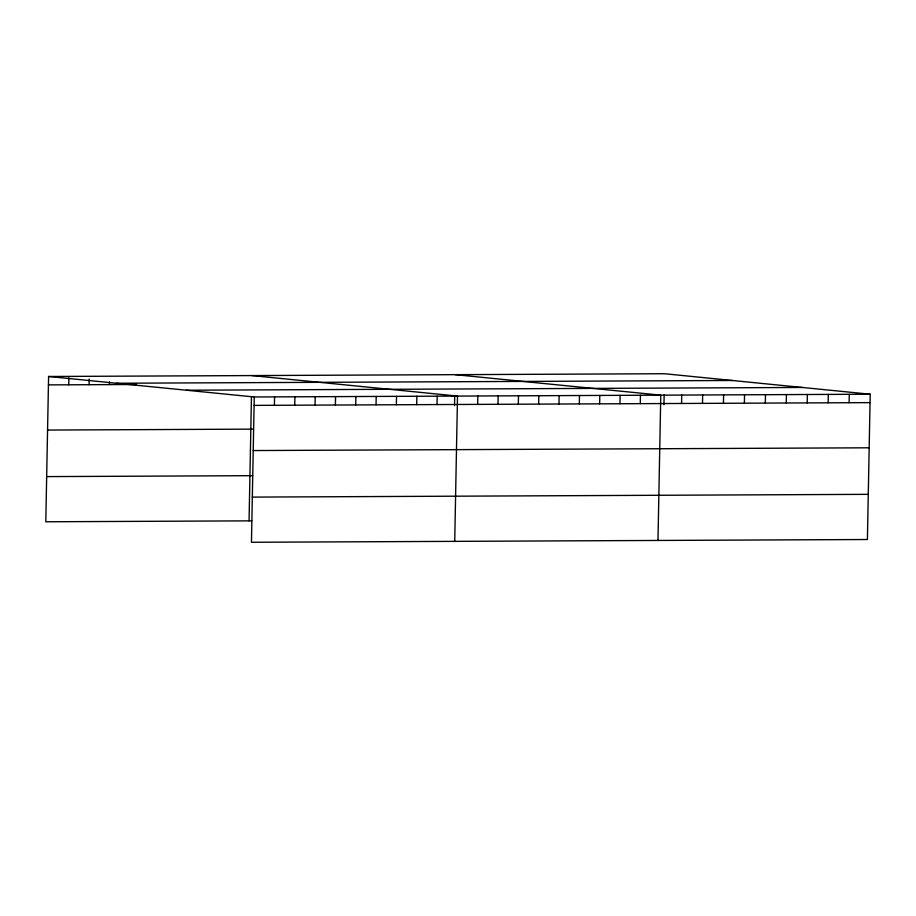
<?xml version="1.0" encoding="UTF-8"?>
<svg xmlns="http://www.w3.org/2000/svg" width="916" height="916" viewBox="0 0 916 916"><rect width="100%" height="100%" fill="white"/><g stroke="black" fill="none" stroke-linecap="round" stroke-linejoin="round"><path stroke-width="1.37" d="M48.594 376.487L254.247 396.983L251.453 542.272L867.406 539.513L870.2 394.224L664.547 373.728L48.594 376.487L45.8 521.776L251.774 520.849M68.757 384.8L68.895 377.793M89.081 384.709L89.184 379.098M109.405 384.617L109.462 381.812M249.06 520.861L251.453 396.685M274.411 405.296L274.571 396.891M294.734 405.204L294.895 396.8M315.058 405.112L315.219 396.708M335.393 405.021L335.554 396.617M355.717 404.929L355.877 396.525M376.041 404.838L376.201 396.433M396.365 404.746L396.525 396.342M416.7 404.654L416.86 396.25M437.024 404.574L437.184 396.17M454.531 405.651L454.714 395.769M454.725 541.367L457.508 396.078L251.854 375.571M477.671 404.391L477.831 395.987M498.006 404.3L498.167 395.895M518.33 404.208L518.49 395.804M538.654 404.116L538.814 395.712M558.978 404.025L559.138 395.62M579.313 403.933L579.473 395.529M599.637 403.841L599.797 395.437M619.96 403.75L620.121 395.346M640.284 403.658L640.444 395.254M657.986 540.451L660.779 395.162L455.126 374.655M663.951 404.712L664.146 394.83M681.561 403.475L681.722 395.071M702.503 403.384L702.664 394.979M723.445 403.28L723.606 394.876M744.387 403.189L744.548 394.785M765.329 403.097L765.49 394.693M786.272 403.006L786.432 394.601M807.214 402.914L807.374 394.51M828.156 402.811L828.316 394.407M849.098 402.719L849.258 394.315M116.458 383.243L732.411 380.483M48.433 384.892L136.507 384.491M186.383 390.216L802.336 387.457M254.247 396.983L870.2 394.224M254.087 405.387L870.04 402.628M47.563 430.062L253.537 429.135M253.217 450.558L869.17 447.798M46.67 476.606L252.644 475.679M252.324 497.102L868.276 494.342"/></g></svg>
